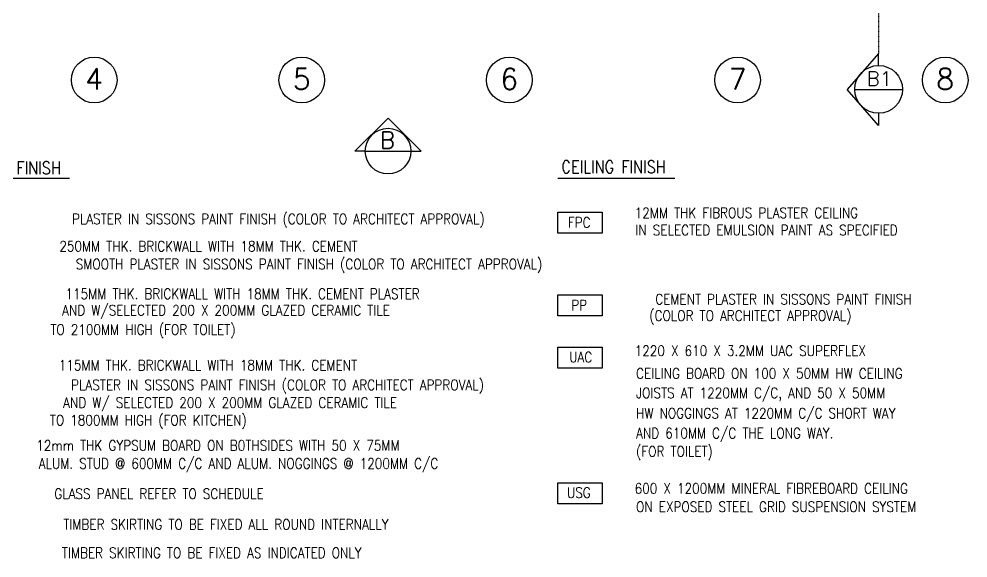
# Model space of a CAD drawing. Extents: x 2332957 to 2465864, y -1012926 to -914299.
# Drawn here: x 2358472 to 2381333, y -1012128 to -999143 of the extents above; entities that cross this region are included whole.
import ezdxf
from ezdxf.enums import TextEntityAlignment as Align

# ---------------------------------------------------------------- set-up
doc = ezdxf.new("R2010")
doc.units = 0
doc.header["$LTSCALE"] = 15
doc.header["$MEASUREMENT"] = 0
doc.linetypes.add('DASHDOT', pattern=[1, 0.5, -0.25, 0, -0.25])
for name, color, linetype in [('AR', 7, 'CONTINUOUS'), ('AR1', 7, 'CONTINUOUS'), ('GRID-T', 7, 'CONTINUOUS'), ('LEG-T', 7, 'CONTINUOUS'), ('T50', 4, 'CONTINUOUS')]:
    doc.layers.add(name, color=color, linetype=linetype)
doc.styles.add('ROMANS', font='romans')

msp = doc.modelspace()

# ---------------------------------------------------------------- linework, layer by layer
at = {"layer": 'AR', "color": 0, "linetype": 'DASHDOT', "ltscale": 2}
msp.add_line((2379180.3, -986765.1), (2379180.3, -999974.2), dxfattribs=at)
at = {"layer": 'AR', "color": 0}
for p, q in [((2379180.3, -999974.2), (2378418, -1000841.7)), ((2379180.3, -1001709.2), (2378418, -1000841.7)), ((2378605.3, -1000839.1), (2379755.3, -1000839.1)), ((2366565.1, -1002327.3), (2367362.1, -1001530.3)), ((2368159, -1002327.3), (2367362.1, -1001530.3)), ((2366812.1, -1002327.3), (2367912.1, -1002327.3))]:
    msp.add_line(p, q, dxfattribs=at)
at = {"layer": 'AR', "color": 0, "linetype": 'Continuous'}
for p, q in [((2379180.3, -1000264.1), (2379180.3, -999974.2)), ((2379180.3, -1001414.1), (2379180.3, -1001709.2)), ((2366812.1, -1002327.3), (2366565.1, -1002327.3)), ((2367912.1, -1002327.3), (2368159, -1002327.3))]:
    msp.add_line(p, q, dxfattribs=at)
at = {"layer": 'AR', "color": 0}
msp.add_circle((2379180.3, -1000839.1), 575, dxfattribs=at)
at = {"layer": 'AR', "color": 0, "linetype": 'Continuous'}
msp.add_circle((2367362.1, -1002327.3), 550, dxfattribs=at)
at = {"layer": 'GRID-T', "color": 0}
for centre in [(2360282.9, -1000614), (2365282.9, -1000614), (2370282.9, -1000614), (2375782.9, -1000614), (2380782.9, -1000614)]:
    msp.add_circle(centre, 550, dxfattribs=at)
at = {"layer": 'LEG-T', "color": 0, "ltscale": 10}
for p, q in [((2359685.4, -1002984.3), (2357339.5, -1002984.3)), ((2374266.8, -1002984.3), (2371454.5, -1002984.3))]:
    msp.add_line(p, q, dxfattribs=at)
at = {"layer": 'LEG-T', "color": 0}
for points in [[(2371454.5, -1003797.4), (2372519.5, -1003797.4), (2372519.5, -1004303.5), (2371454.5, -1004303.5)], [(2371454.5, -1005790.8), (2372519.5, -1005790.8), (2372519.5, -1006296.9), (2371454.5, -1006296.9)], [(2371454.5, -1007050.4), (2372519.5, -1007050.4), (2372519.5, -1007556.5), (2371454.5, -1007556.5)], [(2371454.5, -1010316.8), (2372519.5, -1010316.8), (2372519.5, -1010823), (2371454.5, -1010823)]]:
    msp.add_lwpolyline(points, close=True, dxfattribs=at)

# ---------------------------------------------------------------- texts
at = {"layer": 'AR', "color": 0, "style": 'ROMANS'}
msp.add_text('B', height=400, dxfattribs=at).set_placement((2367167.9, -1002262.1))
at = {"layer": 'AR1', "color": 0, "style": 'ROMANS'}
msp.add_text('B1', height=350, dxfattribs=at).set_placement((2378889.6, -1000755.9))
at = {"layer": 'GRID-T', "color": 0, "style": 'ROMANS'}
for s, p in [('4', (2360067.7, -1000839.7)), ('5', (2365067.7, -1000839.7)), ('6', (2370067.7, -1000839.7)), ('7', (2375567.7, -1000839.7)), ('8', (2380567.7, -1000839.7))]:
    msp.add_text(s, height=500, dxfattribs=at).set_placement(p)
at = {"layer": 'T50', "color": 0, "style": 'ROMANS', "width": 0.85}
for s, height, p in [('WALL FINISH', 300, (2358442, -1002730.4, 1895.1)), ('CEILING FINISH', 300, (2372795.7, -1002703.9, 1895.1)), ('PLASTER IN SISSONS PAINT FINISH (COLOR TO ARCHITECT APPROVAL)', 250, (2364719.3, -1003978.8, 1895.1)), ('FPC', 250, (2371966.3, -1004044.8, 1895.1)), ('250MM THK. BRICKWALL WITH 18MM THK. CEMENT', 250, (2363036.5, -1004619.2, 1895.1)), ('SMOOTH PLASTER IN SISSONS PAINT FINISH (COLOR TO ARCHITECT APPROVAL)', 250, (2365459.6, -1005066.3, 1895.1)), ('115MM THK. BRICKWALL WITH 18MM THK. CEMENT PLASTER', 250, (2363858, -1005764.6, 1895.1)), ('CEMENT PLASTER IN SISSONS PAINT FINISH ', 250, (2376959.8, -1005894.6, 1895.1)), ('AND W/SELECTED 200 X 200MM GLAZED CERAMIC TILE', 250, (2363459.8, -1006179, 1895.1)), ('PP', 250, (2371966.3, -1006038.2, 1895.1)), ('(COLOR TO ARCHITECT APPROVAL)', 250, (2376090.5, -1006308.7, 1895.1)), ('TO 2100MM HIGH (FOR TOILET)', 250, (2361458.5, -1006644.7, 1895.1)), ('115MM THK. BRICKWALL WITH 18MM THK. CEMENT', 250, (2363022.6, -1007483.6, 1895.1)), ('PLASTER IN SISSONS PAINT FINISH (COLOR TO ARCHITECT APPROVAL)', 250, (2364700.9, -1007977.5, 1895.1)), ('AND W/ SELECTED 200 X 200MM GLAZED CERAMIC TILE', 250, (2363557.6, -1008404.2, 1895.1)), ('TO 1800MM HIGH (FOR KITCHEN)', 250, (2361587.2, -1008827.4, 1895.1)), ('GLASS PANEL REFER TO SCHEDULE', 250, (2361843.8, -1010579.8, 1895.1)), ('TIMBER SKIRTING TO BE FIXED ALL ROUND INTERNALLY', 250, (2363455.7, -1011318, 1895.1)), ('TIMBER SKIRTING TO BE FIXED AS INDICATED ONLY', 250, (2363114.7, -1012003.4, 1895.1))]:
    msp.add_text(s, height=height, dxfattribs=at).set_placement(p, align=Align.MIDDLE)
for s, p in [('12MM THK FIBROUS PLASTER CEILING ', (2373303.6, -1003938.8)), ('IN SELECTED EMULSION PAINT AS SPECIFIED ', (2373319.9, -1004354.1)), ('1220 X 610 X 3.2MM UAC SUPERFLEX', (2373302.6, -1007261.1)), ('UAC', (2371724.9, -1007413.3)), ('CEILING BOARD ON 100 X 50MM HW CEILING', (2373337.3, -1007806.1)), ('JOISTS AT 1220MM C/C, AND 50 X 50MM', (2373337.3, -1008277.3)), ('HW NOGGINGS AT 1220MM C/C SHORT WAY', (2373337.3, -1008766.7)), ('AND 610MM C/C THE LONG WAY.', (2373337.3, -1009245.6)), ('12mm THK GYPSUM BOARD ON B0THSIDES WITH 50 X 75MM ', (2358887.6, -1009542.1)), ('(FOR TOILET)', (2373337.3, -1009685.9)), ('ALUM. STUD @ 600MM C/C AND ALUM. NOGGINGS @ 1200MM C/C', (2358947.1, -1009976.4)), ('USG', (2371671.4, -1010679.7)), ('600 X 1200MM MINERAL FIBREBOARD CEILING', (2373302.6, -1010577.6)), ('ON EXPOSED STEEL GRID SUSPENSION SYSTEM', (2373337.3, -1011019.1))]:
    msp.add_text(s, height=250, dxfattribs=at).set_placement(p)

doc.saveas('drawing.dxf')
